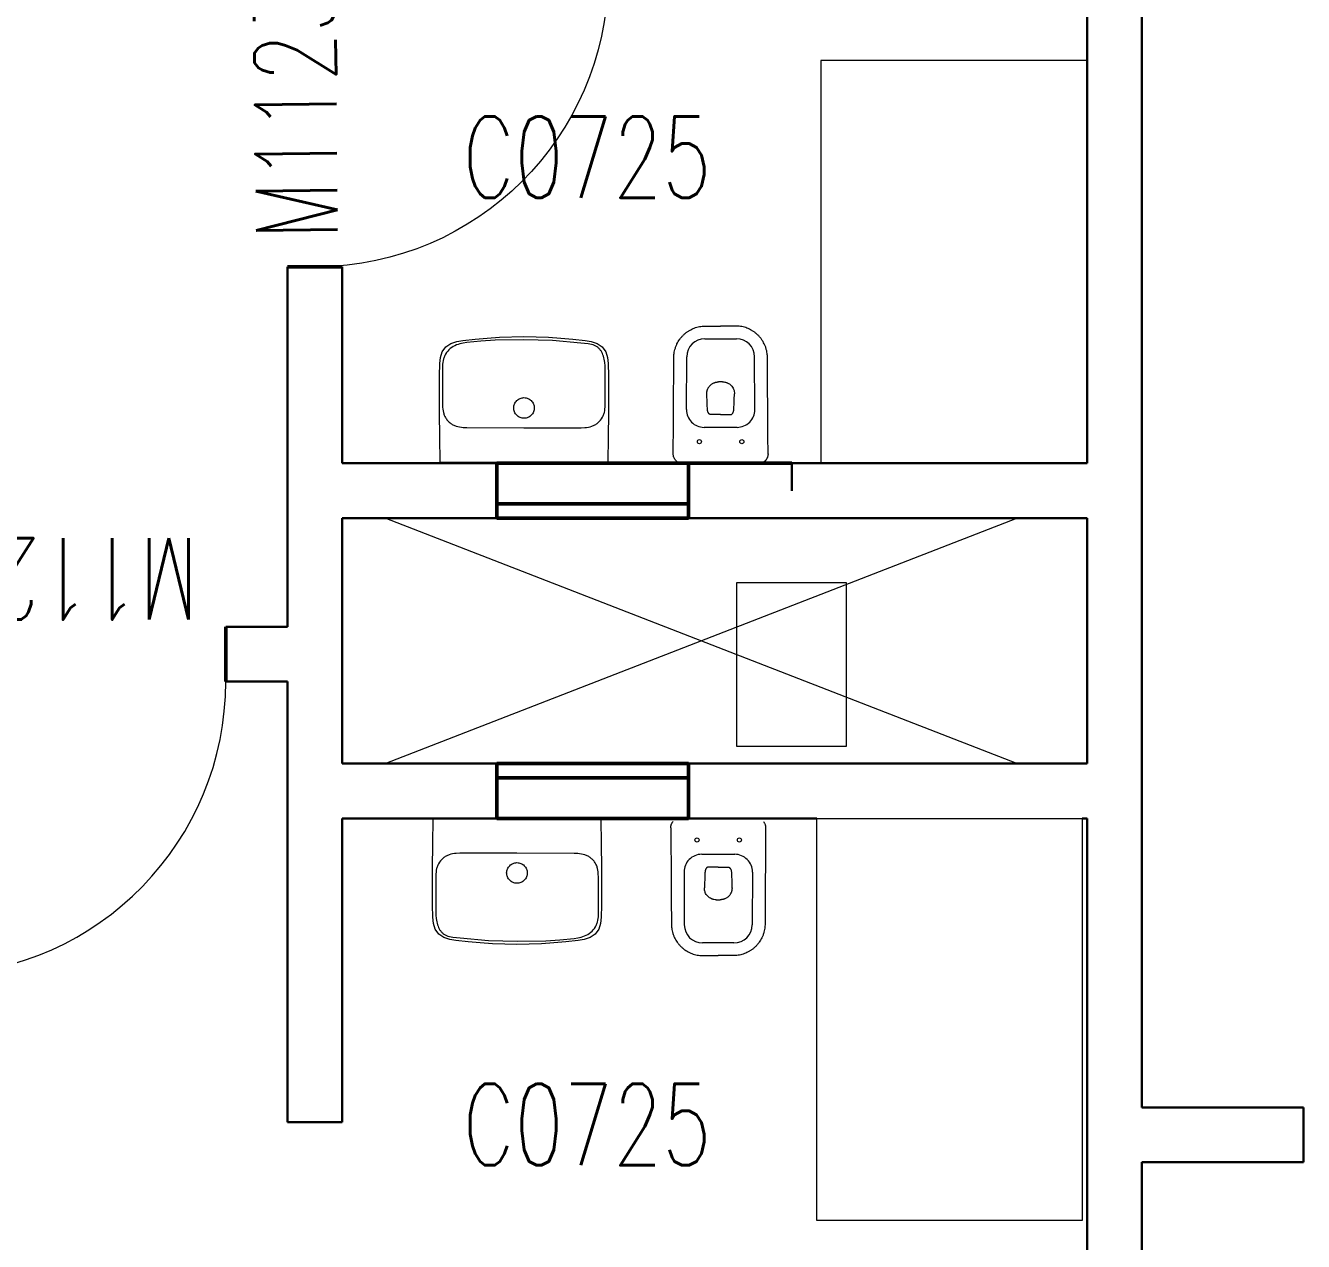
# Model space of a CAD drawing. Header units: inches. Extents: x 675 to 51927, y 19035 to 68555.
# Drawn here: x 13901 to 18572, y 36202 to 40645 of the extents above; entities that cross this region are included whole.
import ezdxf

# ---------------------------------------------------------------- set-up
doc = ezdxf.new("R2010")
doc.units = ezdxf.units.IN
doc.header["$LTSCALE"] = 0.5
doc.header["$MEASUREMENT"] = 0
for name, color, linetype, lineweight in [('00I-FURN', 30, 'Continuous', 9), ('Column', 192, 'Continuous', 13), ('G-IMPT', 8, 'Continuous', 9), ('Wall', 113, 'Continuous', 50), ('Window Interior', 170, 'Continuous', 50)]:
    doc.layers.add(name, color=color, linetype=linetype, lineweight=lineweight)
doc.layers.add('DOOR Single', color=242, linetype='Continuous')
doc.layers.add('WINDOW_TEXT', color=7, linetype='Continuous')
doc.styles.add('_TCH_WINDOW', font='SIMPLEX', dxfattribs={"height": 3.5, "bigfont": 'GBCBIG'})

# ---------------------------------------------------------------- blocks, each defined once
blk = doc.blocks.new('$DorLib2D$00000001')
for p, q in [((0.45, 0.975), (0.5, 0.975)), ((0.45, 0), (0.45, 0.975)), ((0.5, 0), (0.5, 0.975)), ((0.5, 0), (0.45, 0))]:
    blk.add_line(p, q)
at = {"lineweight": 13}
blk.add_arc((0.475, 0), 0.975, 91.4693, 180, dxfattribs=at)
blk = doc.blocks.new('$WINLIB2D$00000004')
at = {"color": 0}
for points in [[(-0.5, 0.5), (-0.5, -0.5)], [(-0.5, 0.5), (0.5, 0.5)], [(0.5, -0.5), (0.5, 0.5)], [(-0.5, 0.2406), (0.5, 0.2406)], [(-0.5, -0.5), (0.5, -0.5)]]:
    blk.add_lwpolyline(points, dxfattribs=at)

msp = doc.modelspace()

# ---------------------------------------------------------------- linework, layer by layer
at = {"layer": '00I-FURN'}
for p, q in [((16808.1, 40518), (16808.1, 39048)), ((17778.1, 40518), (16808.1, 40518)), ((15437.5, 39470.9), (15456, 39483.6)), ((15456, 39483.6), (15477.2, 39490.5)), ((15469.9, 39475.2), (15464.2, 39472.2)), ((15475.8, 39477.9), (15469.9, 39475.2)), ((15481.9, 39480.1), (15475.8, 39477.9)), ((15477.2, 39490.5), (15499.4, 39494)), ((15488.1, 39482), (15481.9, 39480.1)), ((15500.9, 39484.9), (15488.1, 39482)), ((15499.4, 39494), (15544, 39499.1)), ((15513.9, 39487), (15500.9, 39484.9)), ((15565.9, 39492), (15513.9, 39487)), ((15544, 39499.1), (15588.7, 39503)), ((15618, 39495.4), (15565.9, 39492)), ((15588.7, 39503), (15633.4, 39506.1)), ((15722.4, 39496.8), (15618, 39495.4)), ((15633.4, 39506.1), (15723.1, 39508.6)), ((15826.8, 39494), (15722.4, 39496.8)), ((15723.1, 39508.6), (15767.9, 39507.6)), ((15767.9, 39507.6), (15812.7, 39506.1)), ((15812.7, 39506.1), (15857.5, 39503)), ((15930.8, 39485.1), (15826.8, 39494)), ((15857.5, 39503), (15902.1, 39499.2)), ((15902.1, 39499.2), (15946.7, 39494)), ((15957.3, 39482.3), (15930.8, 39485.1)), ((15946.7, 39494), (15968.9, 39490.5)), ((15963.7, 39481.3), (15957.3, 39482.3)), ((15969.7, 39480), (15963.7, 39481.3)), ((15968.9, 39490.5), (15990.1, 39483.6)), ((15975.5, 39478.4), (15969.7, 39480)), ((15978.3, 39477.5), (15975.5, 39478.4)), ((15980.9, 39476.4), (15978.3, 39477.5)), ((15983.5, 39475.2), (15980.9, 39476.4)), ((15985.9, 39474), (15983.5, 39475.2)), ((15988.2, 39472.6), (15985.9, 39474)), ((15990.1, 39483.6), (16008.7, 39470.9)), ((16384.4, 39500.8), (16499.4, 39500.8)), ((15415.2, 39409.7), (15417.4, 39432.2)), ((15417.4, 39432.2), (15424, 39453.2)), ((15424, 39453.2), (15437.5, 39470.9)), ((15428.9, 39427), (15427.4, 39420.7)), ((15429.9, 39430.1), (15428.9, 39427)), ((15431, 39433.1), (15429.9, 39430.1)), ((15432.2, 39436.1), (15431, 39433.1)), ((15433.5, 39439.1), (15432.2, 39436.1)), ((15435, 39442), (15433.5, 39439.1)), ((15436.7, 39444.8), (15435, 39442)), ((15440.3, 39450.2), (15436.7, 39444.8)), ((15444.3, 39455.4), (15440.3, 39450.2)), ((15448.8, 39460.2), (15444.3, 39455.4)), ((15453.6, 39464.6), (15448.8, 39460.2)), ((15458.8, 39468.6), (15453.6, 39464.6)), ((15464.2, 39472.2), (15458.8, 39468.6)), ((15990.4, 39471.1), (15988.2, 39472.6)), ((15992.5, 39469.6), (15990.4, 39471.1)), ((15994.6, 39467.9), (15992.5, 39469.6)), ((15996.5, 39466.2), (15994.6, 39467.9)), ((15998.3, 39464.3), (15996.5, 39466.2)), ((16000, 39462.4), (15998.3, 39464.3)), ((16001.7, 39460.4), (16000, 39462.4)), ((16003.2, 39458.3), (16001.7, 39460.4)), ((16004.7, 39456.2), (16003.2, 39458.3)), ((16007.4, 39451.7), (16004.7, 39456.2)), ((16009.7, 39447), (16007.4, 39451.7)), ((16008.7, 39470.9), (16022.1, 39453.2)), ((16011.8, 39442.1), (16009.7, 39447)), ((16013.6, 39436.9), (16011.8, 39442.1)), ((16015.1, 39431.5), (16013.6, 39436.9)), ((16016.4, 39426), (16015.1, 39431.5)), ((16022.1, 39453.2), (16028.8, 39432.2)), ((16028.8, 39432.2), (16031, 39409.7)), ((16316.9, 39241.7), (16317.9, 39434.7)), ((16566.9, 39241.7), (16565.9, 39434.7)), ((15414.6, 39364.8), (15415.2, 39409.7)), ((15424.9, 39394.5), (15424.8, 39381.2)), ((15424.8, 39381.2), (15424.8, 39329)), ((15425.6, 39407.8), (15424.9, 39394.5)), ((15426.3, 39414.3), (15425.6, 39407.8)), ((15427.4, 39420.7), (15426.3, 39414.3)), ((16018.3, 39414.2), (16016.4, 39426)), ((16019.5, 39401.7), (16018.3, 39414.2)), ((16020.3, 39374.4), (16019.5, 39401.7)), ((16031, 39409.7), (16031.5, 39364.8)), ((15414.4, 39320), (15414.6, 39364.8)), ((16020, 39279.7), (16020.1, 39344.1)), ((16020.1, 39344.1), (16020.3, 39374.4)), ((16031.5, 39364.8), (16031.8, 39320)), ((16449.1, 39342.8), (16434.7, 39342.8)), ((15414.2, 39275.2), (15414.4, 39320)), ((15424.8, 39329), (15425.4, 39276.8)), ((16031.8, 39320), (16032, 39275.2)), ((15414.3, 39230.3), (15414.2, 39275.2)), ((15425.4, 39276.8), (15425.3, 39263.5)), ((15425.3, 39263.5), (15425.7, 39250.3)), ((15425.7, 39250.3), (15426.3, 39243.7)), ((15426.3, 39243.7), (15427.2, 39237.3)), ((15685.4, 39247.7), (15685.6, 39251.4)), ((15685.6, 39244), (15685.4, 39247.7)), ((15685.6, 39251.4), (15686.1, 39255)), ((15686.1, 39240.3), (15685.6, 39244)), ((15686.1, 39255), (15687, 39258.6)), ((15687, 39236.7), (15686.1, 39240.3)), ((15687, 39258.6), (15688.3, 39262.1)), ((15688.3, 39262.1), (15689.8, 39265.5)), ((15689.8, 39265.5), (15691.7, 39268.6)), ((15691.7, 39268.6), (15693.9, 39271.6)), ((15693.9, 39271.6), (15696.4, 39274.4)), ((15696.4, 39274.4), (15699.2, 39276.8)), ((15699.2, 39276.8), (15702.2, 39279.1)), ((15702.2, 39279.1), (15705.3, 39281)), ((15705.3, 39281), (15708.7, 39282.5)), ((15708.7, 39282.5), (15712.2, 39283.8)), ((15712.2, 39283.8), (15715.8, 39284.7)), ((15715.8, 39284.7), (15719.4, 39285.2)), ((15719.4, 39285.2), (15723.1, 39285.4)), ((15723.1, 39285.4), (15726.8, 39285.2)), ((15726.8, 39285.2), (15730.5, 39284.7)), ((15730.5, 39284.7), (15734.1, 39283.8)), ((15734.1, 39283.8), (15737.6, 39282.5)), ((15737.6, 39282.5), (15740.9, 39281)), ((15740.9, 39281), (15744.1, 39279.1)), ((15744.1, 39279.1), (15747.1, 39276.8)), ((15747.1, 39276.8), (15749.8, 39274.4)), ((15749.8, 39274.4), (15752.3, 39271.6)), ((15752.3, 39271.6), (15754.5, 39268.6)), ((15754.5, 39268.6), (15756.4, 39265.5)), ((15756.4, 39265.5), (15758, 39262.1)), ((15758, 39262.1), (15759.2, 39258.6)), ((15759.2, 39258.6), (15760.1, 39255)), ((15760.1, 39240.3), (15759.2, 39236.7)), ((15760.1, 39255), (15760.7, 39251.4)), ((15760.7, 39244), (15760.1, 39240.3)), ((15760.7, 39251.4), (15760.8, 39247.7)), ((15760.8, 39247.7), (15760.7, 39244)), ((16018.2, 39237.9), (16019.1, 39244.4)), ((16019.1, 39244.4), (16019.7, 39251)), ((16019.7, 39251), (16020.1, 39264.9)), ((16020.1, 39264.9), (16020, 39279.7)), ((16032, 39275.2), (16031.9, 39230.3)), ((15414.9, 39140.6), (15414.3, 39230.3)), ((15427.2, 39237.3), (15428.6, 39231)), ((15428.6, 39231), (15429.5, 39227.9)), ((15429.5, 39227.9), (15430.5, 39224.8)), ((15430.5, 39224.8), (15431.6, 39221.8)), ((15431.6, 39221.8), (15432.9, 39218.8)), ((15432.9, 39218.8), (15434.3, 39215.9)), ((15434.3, 39215.9), (15435.9, 39213)), ((15435.9, 39213), (15437.6, 39210.2)), ((15437.6, 39210.2), (15439.4, 39207.5)), ((15439.4, 39207.5), (15441.3, 39204.9)), ((15441.3, 39204.9), (15443.4, 39202.4)), ((15443.4, 39202.4), (15445.5, 39199.9)), ((15445.5, 39199.9), (15447.8, 39197.6)), ((15447.8, 39197.6), (15450.1, 39195.4)), ((15450.1, 39195.4), (15452.6, 39193.3)), ((15452.6, 39193.3), (15455.1, 39191.3)), ((15688.3, 39233.2), (15687, 39236.7)), ((15689.8, 39229.9), (15688.3, 39233.2)), ((15691.7, 39226.7), (15689.8, 39229.9)), ((15693.9, 39223.7), (15691.7, 39226.7)), ((15696.4, 39221), (15693.9, 39223.7)), ((15699.2, 39218.5), (15696.4, 39221)), ((15702.2, 39216.3), (15699.2, 39218.5)), ((15705.3, 39214.4), (15702.2, 39216.3)), ((15708.7, 39212.8), (15705.3, 39214.4)), ((15712.2, 39211.6), (15708.7, 39212.8)), ((15715.8, 39210.7), (15712.2, 39211.6)), ((15719.4, 39210.1), (15715.8, 39210.7)), ((15723.1, 39209.9), (15719.4, 39210.1)), ((15726.8, 39210.1), (15723.1, 39209.9)), ((15730.5, 39210.7), (15726.8, 39210.1)), ((15734.1, 39211.6), (15730.5, 39210.7)), ((15737.6, 39212.8), (15734.1, 39211.6)), ((15740.9, 39214.4), (15737.6, 39212.8)), ((15744.1, 39216.3), (15740.9, 39214.4)), ((15747.1, 39218.5), (15744.1, 39216.3)), ((15749.8, 39221), (15747.1, 39218.5)), ((15752.3, 39223.7), (15749.8, 39221)), ((15754.5, 39226.7), (15752.3, 39223.7)), ((15756.4, 39229.9), (15754.5, 39226.7)), ((15758, 39233.2), (15756.4, 39229.9)), ((15759.2, 39236.7), (15758, 39233.2)), ((15990.6, 39191.5), (15993.1, 39193.6)), ((15993.1, 39193.6), (15995.5, 39195.7)), ((15995.5, 39195.7), (15997.9, 39198)), ((15997.9, 39198), (16000.1, 39200.4)), ((16000.1, 39200.4), (16002.2, 39202.9)), ((16002.2, 39202.9), (16006.1, 39208.1)), ((16006.1, 39208.1), (16009.6, 39213.7)), ((16009.6, 39213.7), (16012.5, 39219.5)), ((16012.5, 39219.5), (16013.8, 39222.4)), ((16013.8, 39222.4), (16014.9, 39225.5)), ((16014.9, 39225.5), (16015.9, 39228.5)), ((16015.9, 39228.5), (16016.8, 39231.6)), ((16016.8, 39231.6), (16018.2, 39237.9)), ((16031.9, 39230.3), (16031.3, 39140.6)), ((15455.1, 39191.3), (15457.8, 39189.5)), ((15457.8, 39189.5), (15460.5, 39187.8)), ((15460.5, 39187.8), (15463.3, 39186.2)), ((15463.3, 39186.2), (15466.1, 39184.8)), ((15466.1, 39184.8), (15469.1, 39183.5)), ((15469.1, 39183.5), (15472.1, 39182.4)), ((15472.1, 39182.4), (15475.1, 39181.4)), ((15475.1, 39181.4), (15481.4, 39179.7)), ((15481.4, 39179.7), (15487.8, 39178.5)), ((15487.8, 39178.5), (15494.3, 39177.6)), ((15494.3, 39177.6), (15500.9, 39176.9)), ((15500.9, 39176.9), (15514.2, 39176.2)), ((15514.2, 39176.2), (15723.1, 39175.3)), ((15723.1, 39175.3), (15932, 39175.2)), ((15932, 39175.2), (15945.2, 39176)), ((15945.2, 39176), (15951.8, 39176.8)), ((15951.8, 39176.8), (15958.3, 39177.8)), ((15958.3, 39177.8), (15964.6, 39179.2)), ((15964.6, 39179.2), (15970.8, 39181)), ((15970.8, 39181), (15973.9, 39182.1)), ((15973.9, 39182.1), (15976.8, 39183.3)), ((15976.8, 39183.3), (15979.7, 39184.7)), ((15979.7, 39184.7), (15982.6, 39186.2)), ((15982.6, 39186.2), (15985.3, 39187.8)), ((15985.3, 39187.8), (15988, 39189.6)), ((15988, 39189.6), (15990.6, 39191.5)), ((16502.4, 39176.9), (16381.4, 39176.9)), ((15416.2, 39050.9), (15414.9, 39140.6)), ((16031.3, 39140.6), (16030, 39050.9)), ((15416.4, 39049.8), (15416.2, 39050.9)), ((15417, 39048.8), (15416.4, 39049.8)), ((15418, 39048.2), (15417, 39048.8)), ((15419.1, 39047.9), (15418, 39048.2)), ((16027, 39047.9), (15419.1, 39047.9)), ((16028.1, 39048.2), (16027, 39047.9)), ((16029.1, 39048.8), (16028.1, 39048.2)), ((16029.8, 39049.8), (16029.1, 39048.8)), ((16030, 39050.9), (16029.8, 39049.8)), ((15215.3, 37947.9), (17524.1, 38845.4)), ((17524.1, 37947.9), (15215.3, 38845.4)), ((15389.3, 37655.3), (15390.6, 37745)), ((15390.6, 37745), (15390.8, 37746.1)), ((15390.8, 37746.1), (15391.5, 37747.1)), ((15391.5, 37747.1), (15392.5, 37747.7)), ((15392.5, 37747.7), (15393.5, 37747.9)), ((16004.4, 37745), (16005.7, 37655.3)), ((16793.1, 37747.9), (17763.1, 37747.9)), ((16793.1, 36277.9), (16793.1, 37747.9)), ((17763.1, 37747.9), (17763.1, 36277.9)), ((15388.7, 37565.6), (15389.3, 37655.3)), ((16005.7, 37655.3), (16006.3, 37565.6)), ((15432.6, 37606.3), (15430, 37604.4)), ((15435.3, 37608.1), (15432.6, 37606.3)), ((15438, 37609.7), (15435.3, 37608.1)), ((15440.9, 37611.2), (15438, 37609.7)), ((15443.8, 37612.5), (15440.9, 37611.2)), ((15446.7, 37613.8), (15443.8, 37612.5)), ((15449.7, 37614.8), (15446.7, 37613.8)), ((15455.9, 37616.7), (15449.7, 37614.8)), ((15462.3, 37618.1), (15455.9, 37616.7)), ((15468.8, 37619.1), (15462.3, 37618.1)), ((15475.4, 37619.8), (15468.8, 37619.1)), ((15488.6, 37620.7), (15475.4, 37619.8)), ((15697.5, 37620.6), (15488.6, 37620.7)), ((15906.3, 37619.7), (15697.5, 37620.6)), ((15919.6, 37619), (15906.3, 37619.7)), ((15926.3, 37618.3), (15919.6, 37619)), ((15932.8, 37617.4), (15926.3, 37618.3)), ((15939.2, 37616.1), (15932.8, 37617.4)), ((15945.5, 37614.5), (15939.2, 37616.1)), ((15948.5, 37613.5), (15945.5, 37614.5)), ((15951.5, 37612.3), (15948.5, 37613.5)), ((15954.4, 37611.1), (15951.5, 37612.3)), ((15957.3, 37609.7), (15954.4, 37611.1)), ((15960.1, 37608.1), (15957.3, 37609.7)), ((15962.8, 37606.4), (15960.1, 37608.1)), ((15965.4, 37604.6), (15962.8, 37606.4)), ((15388.6, 37520.7), (15388.7, 37565.6)), ((15402.4, 37558), (15401.5, 37551.5)), ((15403.8, 37564.3), (15402.4, 37558)), ((15404.6, 37567.4), (15403.8, 37564.3)), ((15405.6, 37570.4), (15404.6, 37567.4)), ((15406.8, 37573.4), (15405.6, 37570.4)), ((15408, 37576.4), (15406.8, 37573.4)), ((15411, 37582.2), (15408, 37576.4)), ((15414.5, 37587.8), (15411, 37582.2)), ((15418.4, 37593), (15414.5, 37587.8)), ((15420.5, 37595.5), (15418.4, 37593)), ((15422.7, 37597.9), (15420.5, 37595.5)), ((15425, 37600.2), (15422.7, 37597.9)), ((15427.5, 37602.3), (15425, 37600.2)), ((15430, 37604.4), (15427.5, 37602.3)), ((15660.5, 37555.6), (15661.4, 37559.2)), ((15661.4, 37559.2), (15662.6, 37562.6)), ((15662.6, 37562.6), (15664.2, 37566)), ((15664.2, 37566), (15666.1, 37569.2)), ((15666.1, 37569.2), (15668.3, 37572.1)), ((15668.3, 37572.1), (15670.8, 37574.9)), ((15670.8, 37574.9), (15673.5, 37577.4)), ((15673.5, 37577.4), (15676.5, 37579.6)), ((15676.5, 37579.6), (15679.7, 37581.5)), ((15679.7, 37581.5), (15683, 37583.1)), ((15683, 37583.1), (15686.5, 37584.3)), ((15686.5, 37584.3), (15690.1, 37585.2)), ((15690.1, 37585.2), (15693.8, 37585.8)), ((15693.8, 37585.8), (15697.5, 37585.9)), ((15697.5, 37585.9), (15701.2, 37585.8)), ((15701.2, 37585.8), (15704.8, 37585.2)), ((15704.8, 37585.2), (15708.4, 37584.3)), ((15708.4, 37584.3), (15711.9, 37583.1)), ((15711.9, 37583.1), (15715.2, 37581.5)), ((15715.2, 37581.5), (15718.4, 37579.6)), ((15718.4, 37579.6), (15721.4, 37577.4)), ((15721.4, 37577.4), (15724.1, 37574.9)), ((15724.1, 37574.9), (15726.6, 37572.1)), ((15726.6, 37572.1), (15728.8, 37569.2)), ((15728.8, 37569.2), (15730.7, 37566)), ((15730.7, 37566), (15732.3, 37562.6)), ((15732.3, 37562.6), (15733.6, 37559.2)), ((15733.6, 37559.2), (15734.5, 37555.6)), ((15968, 37602.6), (15965.4, 37604.6)), ((15970.4, 37600.5), (15968, 37602.6)), ((15972.8, 37598.3), (15970.4, 37600.5)), ((15975.1, 37595.9), (15972.8, 37598.3)), ((15977.2, 37593.5), (15975.1, 37595.9)), ((15979.3, 37591), (15977.2, 37593.5)), ((15981.2, 37588.4), (15979.3, 37591)), ((15983, 37585.6), (15981.2, 37588.4)), ((15984.7, 37582.9), (15983, 37585.6)), ((15986.3, 37580), (15984.7, 37582.9)), ((15987.7, 37577.1), (15986.3, 37580)), ((15989, 37574.1), (15987.7, 37577.1)), ((15990.1, 37571.1), (15989, 37574.1)), ((15991.1, 37568), (15990.1, 37571.1)), ((15992, 37564.9), (15991.1, 37568)), ((15993.3, 37558.6), (15992, 37564.9)), ((15994.3, 37552.2), (15993.3, 37558.6)), ((16006.3, 37565.6), (16006.4, 37520.7)), ((15388.8, 37475.9), (15388.6, 37520.7)), ((15400.9, 37544.9), (15400.5, 37531)), ((15400.5, 37531), (15400.5, 37516.2)), ((15400.5, 37516.2), (15400.5, 37451.8)), ((15401.5, 37551.5), (15400.9, 37544.9)), ((15659.7, 37548.2), (15659.9, 37551.9)), ((15659.9, 37544.5), (15659.7, 37548.2)), ((15659.9, 37551.9), (15660.5, 37555.6)), ((15660.5, 37540.8), (15659.9, 37544.5)), ((15661.4, 37537.3), (15660.5, 37540.8)), ((15662.6, 37533.8), (15661.4, 37537.3)), ((15664.2, 37530.4), (15662.6, 37533.8)), ((15666.1, 37527.2), (15664.2, 37530.4)), ((15668.3, 37524.3), (15666.1, 37527.2)), ((15670.8, 37521.5), (15668.3, 37524.3)), ((15673.5, 37519), (15670.8, 37521.5)), ((15676.5, 37516.8), (15673.5, 37519)), ((15679.7, 37514.9), (15676.5, 37516.8)), ((15683, 37513.3), (15679.7, 37514.9)), ((15686.5, 37512.1), (15683, 37513.3)), ((15690.1, 37511.2), (15686.5, 37512.1)), ((15693.8, 37510.7), (15690.1, 37511.2)), ((15704.8, 37511.2), (15701.2, 37510.7)), ((15708.4, 37512.1), (15704.8, 37511.2)), ((15711.9, 37513.3), (15708.4, 37512.1)), ((15715.2, 37514.9), (15711.9, 37513.3)), ((15718.4, 37516.8), (15715.2, 37514.9)), ((15721.4, 37519), (15718.4, 37516.8)), ((15724.1, 37521.5), (15721.4, 37519)), ((15726.6, 37524.3), (15724.1, 37521.5)), ((15728.8, 37527.2), (15726.6, 37524.3)), ((15730.7, 37530.4), (15728.8, 37527.2)), ((15732.3, 37533.8), (15730.7, 37530.4)), ((15733.6, 37537.3), (15732.3, 37533.8)), ((15734.5, 37540.8), (15733.6, 37537.3)), ((15734.5, 37555.6), (15735, 37551.9)), ((15735, 37544.5), (15734.5, 37540.8)), ((15735, 37551.9), (15735.2, 37548.2)), ((15735.2, 37548.2), (15735, 37544.5)), ((15994.8, 37545.6), (15994.3, 37552.2)), ((15995.2, 37532.4), (15994.8, 37545.6)), ((15995.2, 37519.1), (15995.2, 37532.4)), ((15995.7, 37466.9), (15995.2, 37519.1)), ((16006.4, 37520.7), (16006.2, 37475.9)), ((16308.1, 37551.6), (16309.1, 37358.6)), ((16558, 37551.6), (16557, 37358.6)), ((15389, 37431), (15388.8, 37475.9)), ((15697.5, 37510.5), (15693.8, 37510.7)), ((15701.2, 37510.7), (15697.5, 37510.5)), ((15995.8, 37414.7), (15995.7, 37466.9)), ((16006.2, 37475.9), (16005.9, 37431)), ((15389.6, 37386.2), (15389, 37431)), ((15400.5, 37451.8), (15400.3, 37421.5)), ((15400.3, 37421.5), (15401.1, 37394.2)), ((16005.9, 37431), (16005.4, 37386.2)), ((16425.9, 37450.5), (16440.3, 37450.5)), ((15391.7, 37363.7), (15389.6, 37386.2)), ((15401.1, 37394.2), (15402.3, 37381.6)), ((15402.3, 37381.6), (15404.2, 37369.9)), ((15991.6, 37368.9), (15993.2, 37375.2)), ((15993.2, 37375.2), (15994.3, 37381.6)), ((15994.3, 37381.6), (15995, 37388.1)), ((15995, 37388.1), (15995.7, 37401.4)), ((15995.7, 37401.4), (15995.8, 37414.7)), ((16005.4, 37386.2), (16003.2, 37363.7)), ((15398.4, 37342.6), (15391.7, 37363.7)), ((15411.9, 37324.9), (15398.4, 37342.6)), ((15404.2, 37369.9), (15405.5, 37364.3)), ((15405.5, 37364.3), (15407, 37359)), ((15407, 37359), (15408.8, 37353.8)), ((15408.8, 37353.8), (15410.8, 37348.9)), ((15410.8, 37348.9), (15413.2, 37344.2)), ((15430.5, 37312.2), (15411.9, 37324.9)), ((15413.2, 37344.2), (15415.9, 37339.7)), ((15415.9, 37339.7), (15417.3, 37337.5)), ((15417.3, 37337.5), (15418.9, 37335.5)), ((15418.9, 37335.5), (15420.5, 37333.5)), ((15420.5, 37333.5), (15422.3, 37331.6)), ((15422.3, 37331.6), (15424.1, 37329.7)), ((15424.1, 37329.7), (15426, 37328)), ((15426, 37328), (15428, 37326.3)), ((15428, 37326.3), (15430.2, 37324.7)), ((15430.2, 37324.7), (15432.4, 37323.3)), ((15956.4, 37323.7), (15961.8, 37327.3)), ((15961.8, 37327.3), (15967, 37331.3)), ((15983.1, 37325), (15964.6, 37312.3)), ((15967, 37331.3), (15971.8, 37335.7)), ((15971.8, 37335.7), (15976.3, 37340.5)), ((15976.3, 37340.5), (15980.3, 37345.7)), ((15980.3, 37345.7), (15983.9, 37351.1)), ((15996.6, 37342.6), (15983.1, 37325)), ((15983.9, 37351.1), (15985.5, 37353.9)), ((15985.5, 37353.9), (15987, 37356.8)), ((15987, 37356.8), (15988.4, 37359.8)), ((15988.4, 37359.8), (15989.6, 37362.7)), ((15989.6, 37362.7), (15990.7, 37365.8)), ((15990.7, 37365.8), (15991.6, 37368.9)), ((16003.2, 37363.7), (15996.6, 37342.6)), ((15451.6, 37305.3), (15430.5, 37312.2)), ((15432.4, 37323.3), (15434.7, 37321.9)), ((15434.7, 37321.9), (15437.1, 37320.6)), ((15437.1, 37320.6), (15439.7, 37319.5)), ((15439.7, 37319.5), (15442.3, 37318.4)), ((15442.3, 37318.4), (15445.1, 37317.5)), ((15445.1, 37317.5), (15450.8, 37315.9)), ((15450.8, 37315.9), (15456.9, 37314.6)), ((15473.9, 37301.9), (15451.6, 37305.3)), ((15456.9, 37314.6), (15463.3, 37313.6)), ((15463.3, 37313.6), (15489.8, 37310.8)), ((15518.4, 37296.7), (15473.9, 37301.9)), ((15489.8, 37310.8), (15593.8, 37301.8)), ((15563.1, 37292.9), (15518.4, 37296.7)), ((15607.9, 37289.8), (15563.1, 37292.9)), ((15593.8, 37301.8), (15698.2, 37299.1)), ((15652.7, 37288.3), (15607.9, 37289.8)), ((15697.5, 37287.3), (15652.7, 37288.3)), ((15787.2, 37289.8), (15697.5, 37287.3)), ((15698.2, 37299.1), (15802.6, 37300.5)), ((15831.9, 37292.9), (15787.2, 37289.8)), ((15802.6, 37300.5), (15854.7, 37303.9)), ((15876.6, 37296.7), (15831.9, 37292.9)), ((15854.7, 37303.9), (15906.7, 37308.9)), ((15921.2, 37301.9), (15876.6, 37296.7)), ((15906.7, 37308.9), (15919.7, 37311)), ((15919.7, 37311), (15932.5, 37313.9)), ((15943.4, 37305.4), (15921.2, 37301.9)), ((15932.5, 37313.9), (15938.7, 37315.8)), ((15938.7, 37315.8), (15944.8, 37318)), ((15964.6, 37312.3), (15943.4, 37305.4)), ((15944.8, 37318), (15950.7, 37320.7)), ((15950.7, 37320.7), (15956.4, 37323.7)), ((16490.6, 37292.5), (16375.6, 37292.5)), ((17763.1, 36277.9), (16793.1, 36277.9))]:
    msp.add_line(p, q, dxfattribs=at)
for centre in [(16364.4, 39124.4), (16519.4, 39124.4), (16355.6, 37668.9), (16510.6, 37668.9)]:
    msp.add_circle(centre, 7.5, dxfattribs=at)
for centre, radius, start, end in [((16384.4, 39434.4), 66.5, 90, 179.705), ((16499.4, 39434.4), 66.5, 0.295, 90), ((16381.4, 39241.4), 64.5, 179.705, 270), ((16502.4, 39241.4), 64.5, 270, 0.295), ((16302.4, 39079), 33.6, 220.7915, 269.9959), ((16581.4, 39079), 33.6, 270.0026, 319.1857), ((16372.6, 37551.9), 64.5, 90, 180.295), ((16493.6, 37551.9), 64.5, 359.705, 90), ((16375.6, 37358.9), 66.5, 180.295, 270), ((16490.6, 37358.9), 66.5, 270, 359.705)]:
    msp.add_arc(centre, radius, start, end, dxfattribs=at)
for points, knots in [([(16270.9, 39435.2), (16271, 39437.8), (16271.3, 39443.2), (16272.5, 39452.1), (16274.7, 39461.7), (16278, 39472), (16282.1, 39481.6), (16286.9, 39490.5), (16292.2, 39498.6), (16298.2, 39506.3), (16304.8, 39513.5), (16312.1, 39520.1), (16319.8, 39526.1), (16328.1, 39531.4), (16336.7, 39536), (16345.7, 39539.8), (16355, 39542.8), (16364.5, 39545), (16374.3, 39546.5), (16380.9, 39546.8), (16384.3, 39546.9)], [0, 0, 0, 0, 0.045687, 0.091373, 0.15284, 0.214444, 0.275914, 0.33116, 0.3866, 0.442041, 0.497288, 0.5529, 0.608712, 0.664523, 0.720132, 0.77556, 0.831189, 0.886816, 0.94224, 1, 1, 1, 1]), ([(16384.3, 39546.9), (16389.6, 39547), (16408.8, 39547), (16428, 39547), (16441.9, 39547)], [0, 0, 0, 0, 0.277738, 1, 1, 1, 1]), ([(16499.5, 39546.9), (16494.2, 39547), (16475, 39547), (16455.8, 39547), (16441.9, 39547)], [0, 0, 0, 0, 0.277738, 1, 1, 1, 1]), ([(16613, 39435.2), (16612.8, 39437.8), (16612.5, 39443.2), (16611.3, 39452.1), (16609.1, 39461.7), (16605.8, 39472), (16601.7, 39481.6), (16596.9, 39490.5), (16591.6, 39498.6), (16585.6, 39506.3), (16579, 39513.5), (16571.8, 39520.1), (16564, 39526.1), (16555.7, 39531.4), (16547.1, 39536), (16538.1, 39539.8), (16528.8, 39542.8), (16519.3, 39545), (16509.5, 39546.5), (16502.9, 39546.8), (16499.5, 39546.9)], [0, 0, 0, 0, 0.045687, 0.091373, 0.15284, 0.214444, 0.275914, 0.33116, 0.3866, 0.442041, 0.497288, 0.5529, 0.608712, 0.664523, 0.720132, 0.77556, 0.831189, 0.886816, 0.94224, 1, 1, 1, 1]), ([(16268.6, 39079.6), (16268.9, 39138.9), (16269.4, 39198.1), (16269.9, 39272.2), (16270, 39287), (16270.1, 39309.2), (16270.1, 39316.7), (16270.2, 39331.5), (16270.3, 39338.9), (16270.4, 39361.1), (16270.5, 39375.9), (16270.6, 39398.1), (16270.6, 39405.5), (16270.7, 39416.7), (16270.7, 39420.4), (16270.8, 39425.9), (16270.8, 39427.8), (16270.8, 39430.5), (16270.8, 39431.5), (16270.8, 39433.3), (16270.8, 39434.2), (16270.9, 39435.2)], [0, 0, 0, 0, 0.5, 0.5, 0.625, 0.625, 0.6875, 0.6875, 0.75, 0.75, 0.875, 0.875, 0.9375, 0.9375, 0.96875, 0.96875, 0.984375, 0.984375, 0.992187, 0.992187, 1, 1, 1, 1]), ([(16615.2, 39079.6), (16614.9, 39138.9), (16614.4, 39198.1), (16613.9, 39272.2), (16613.8, 39287), (16613.7, 39309.2), (16613.7, 39316.7), (16613.6, 39331.5), (16613.5, 39338.9), (16613.4, 39361.1), (16613.3, 39375.9), (16613.2, 39398.1), (16613.2, 39405.5), (16613.1, 39416.7), (16613.1, 39420.4), (16613, 39425.9), (16613, 39427.8), (16613, 39430.5), (16613, 39431.5), (16613, 39433.3), (16613, 39434.2), (16613, 39435.2)], [0, 0, 0, 0, 0.5, 0.5, 0.625, 0.625, 0.6875, 0.6875, 0.75, 0.75, 0.875, 0.875, 0.9375, 0.9375, 0.96875, 0.96875, 0.984375, 0.984375, 0.992187, 0.992187, 1, 1, 1, 1]), ([(16391.5, 39299.4), (16391.5, 39299.6), (16391.5, 39299.9), (16391.5, 39300.5), (16391.5, 39301.1), (16391.5, 39301.6), (16391.5, 39302.2), (16391.6, 39302.8), (16391.6, 39303.3), (16391.6, 39303.9), (16391.7, 39304.5), (16391.7, 39305), (16391.8, 39305.6), (16391.8, 39306.2), (16391.9, 39306.7), (16392, 39307.3), (16392.1, 39307.9), (16392.2, 39308.4), (16392.3, 39309.3), (16392.6, 39310.5), (16393, 39312.1), (16393.6, 39313.9), (16394.3, 39316), (16395.3, 39318.4), (16396.8, 39321.2), (16398.6, 39324.3), (16400.8, 39327.2), (16403.2, 39329.9), (16405.9, 39332.4), (16409, 39334.9), (16412.9, 39337.4), (16416.2, 39339), (16418.4, 39339.9), (16419.4, 39340.3), (16420.4, 39340.6), (16421.4, 39340.9), (16422.5, 39341.3), (16423.6, 39341.5), (16424.7, 39341.8), (16425.8, 39342), (16427, 39342.3), (16428.2, 39342.4), (16429.5, 39342.6), (16430.7, 39342.7), (16432, 39342.8), (16433.3, 39342.8), (16434.2, 39342.8), (16434.7, 39342.8)], [0, 0, 0, 0, 0.008226, 0.016444, 0.024655, 0.032862, 0.041066, 0.049267, 0.057466, 0.065666, 0.073868, 0.082072, 0.09028, 0.098494, 0.106714, 0.114942, 0.123179, 0.131426, 0.139686, 0.160741, 0.185305, 0.213382, 0.244976, 0.280089, 0.330912, 0.383221, 0.437023, 0.492326, 0.541013, 0.599203, 0.666895, 0.744087, 0.758741, 0.773738, 0.789079, 0.804764, 0.820793, 0.837166, 0.853883, 0.870944, 0.888349, 0.906097, 0.92419, 0.942627, 0.961407, 0.980532, 1, 1, 1, 1]), ([(16449.1, 39342.8), (16452.1, 39342.9), (16455, 39342.6), (16459.3, 39341.8), (16460.7, 39341.4), (16463.6, 39340.6), (16465, 39340.1), (16469, 39338.4), (16471.5, 39337.1), (16476.3, 39333.9), (16478.5, 39332), (16482.4, 39328), (16484.2, 39325.7), (16487.3, 39321), (16488.5, 39318.5), (16490, 39314.6), (16490.5, 39313.3), (16491, 39311.2), (16491.2, 39310.5), (16491.5, 39309.2), (16491.6, 39308.5), (16492.2, 39305), (16492.4, 39302.2), (16492.3, 39299.4)], [0, 0, 0, 0, 0.125, 0.125, 0.1875, 0.1875, 0.25, 0.25, 0.375, 0.375, 0.5, 0.5, 0.625, 0.625, 0.75, 0.75, 0.8125, 0.8125, 0.84375, 0.84375, 0.875, 0.875, 1, 1, 1, 1]), ([(16393.5, 39243.7), (16393.4, 39246.8), (16393.2, 39253), (16392.9, 39262.3), (16392.3, 39277.7), (16391.9, 39290.1), (16391.5, 39299.4)], [0, 0, 0, 0, 0.166649, 0.333411, 0.500175, 1, 1, 1, 1]), ([(16490.3, 39243.7), (16490.4, 39246.8), (16490.6, 39253), (16491, 39262.3), (16491.5, 39277.7), (16491.9, 39290.1), (16492.3, 39299.4)], [0, 0, 0, 0, 0.166649, 0.333411, 0.500175, 1, 1, 1, 1]), ([(16406.6, 39223.8), (16406.3, 39223.8), (16406.1, 39223.7), (16405.5, 39223.7), (16405.2, 39223.7), (16404.6, 39223.7), (16404.3, 39223.7), (16403.9, 39223.8), (16403.7, 39223.9), (16403.4, 39223.9), (16403.3, 39224), (16402.8, 39224.1), (16402.5, 39224.3), (16402.1, 39224.5), (16401.9, 39224.6), (16401.6, 39224.7), (16401.5, 39224.8), (16401.1, 39225.1), (16400.8, 39225.3), (16400.4, 39225.7), (16400.1, 39225.9), (16399.5, 39226.5), (16399.1, 39226.9), (16398.4, 39227.8), (16398.1, 39228.2), (16397.2, 39229.6), (16396.7, 39230.5), (16395.8, 39232.4), (16395.5, 39233.3), (16394.8, 39235.3), (16394.5, 39236.3), (16394.1, 39238.3), (16393.9, 39239.4), (16393.6, 39241.5), (16393.5, 39242.6), (16393.5, 39243.7)], [0, 0, 0, 0, 0.03125, 0.03125, 0.0625, 0.0625, 0.09375, 0.09375, 0.109375, 0.109375, 0.125, 0.125, 0.15625, 0.15625, 0.171875, 0.171875, 0.1875, 0.1875, 0.21875, 0.21875, 0.25, 0.25, 0.3125, 0.3125, 0.375, 0.375, 0.5, 0.5, 0.625, 0.625, 0.75, 0.75, 0.875, 0.875, 1, 1, 1, 1]), ([(16477.2, 39223.8), (16477.5, 39223.8), (16477.7, 39223.7), (16478.3, 39223.7), (16478.6, 39223.7), (16479.2, 39223.7), (16479.5, 39223.7), (16479.9, 39223.8), (16480.1, 39223.9), (16480.4, 39223.9), (16480.6, 39224), (16481, 39224.1), (16481.3, 39224.3), (16481.8, 39224.5), (16481.9, 39224.6), (16482.2, 39224.7), (16482.3, 39224.8), (16482.7, 39225.1), (16483, 39225.3), (16483.4, 39225.7), (16483.7, 39225.9), (16484.3, 39226.5), (16484.7, 39226.9), (16485.4, 39227.8), (16485.7, 39228.2), (16486.6, 39229.6), (16487.1, 39230.5), (16488, 39232.4), (16488.3, 39233.3), (16489, 39235.3), (16489.3, 39236.3), (16489.7, 39238.3), (16489.9, 39239.4), (16490.2, 39241.5), (16490.3, 39242.6), (16490.3, 39243.7)], [0, 0, 0, 0, 0.03125, 0.03125, 0.0625, 0.0625, 0.09375, 0.09375, 0.109375, 0.109375, 0.125, 0.125, 0.15625, 0.15625, 0.171875, 0.171875, 0.1875, 0.1875, 0.21875, 0.21875, 0.25, 0.25, 0.3125, 0.3125, 0.375, 0.375, 0.5, 0.5, 0.625, 0.625, 0.75, 0.75, 0.875, 0.875, 1, 1, 1, 1]), ([(16441.9, 39223.3), (16440.4, 39223.3), (16438.9, 39223.3), (16436.7, 39223.3), (16435.9, 39223.3), (16434.5, 39223.4), (16433.7, 39223.4), (16430, 39223.5), (16427, 39223.6), (16422.6, 39223.6), (16421.1, 39223.7), (16418.2, 39223.7), (16416.7, 39223.7), (16412.4, 39223.8), (16409.5, 39223.8), (16406.6, 39223.8)], [0, 0, 0, 0, 0.125, 0.125, 0.1875, 0.1875, 0.25, 0.25, 0.5, 0.5, 0.625, 0.625, 0.75, 0.75, 1, 1, 1, 1]), ([(16441.9, 39223.3), (16443.4, 39223.3), (16444.9, 39223.3), (16447.1, 39223.3), (16447.9, 39223.3), (16449.4, 39223.4), (16450.1, 39223.4), (16453.8, 39223.5), (16456.8, 39223.6), (16461.2, 39223.6), (16462.7, 39223.7), (16465.6, 39223.7), (16467.1, 39223.7), (16471.4, 39223.8), (16474.3, 39223.8), (16477.2, 39223.8)], [0, 0, 0, 0, 0.125, 0.125, 0.1875, 0.1875, 0.25, 0.25, 0.5, 0.5, 0.625, 0.625, 0.75, 0.75, 1, 1, 1, 1]), ([(16276.7, 39057.4), (16275.7, 39058.6), (16275.1, 39059.4), (16274.3, 39060.6), (16274, 39061), (16273.5, 39061.9), (16273.2, 39062.3), (16272, 39064.4), (16271.2, 39066.2), (16270.2, 39069), (16269.9, 39069.9), (16269.6, 39071.3), (16269.5, 39071.8), (16269.2, 39072.8), (16269.2, 39073.3), (16268.7, 39075.7), (16268.6, 39077.6), (16268.6, 39079.6)], [0, 0, 0, 0, 0.125, 0.125, 0.1875, 0.1875, 0.25, 0.25, 0.5, 0.5, 0.625, 0.625, 0.6875, 0.6875, 0.75, 0.75, 1, 1, 1, 1]), ([(16615.2, 39079.6), (16615.2, 39078.9), (16615.2, 39077.2), (16614.9, 39074.4), (16614.3, 39071.3), (16613.4, 39068.1), (16612.2, 39065.1), (16610.6, 39062.2), (16608.9, 39059.6), (16607.7, 39058), (16607.1, 39057.4)], [0, 0, 0, 0, 0.0851159, 0.2134022, 0.3486192, 0.4827037, 0.6175376, 0.7538046, 0.8895639, 1, 1, 1, 1]), ([(16259.7, 37713.7), (16259.7, 37714.4), (16259.7, 37716.1), (16260, 37718.9), (16260.7, 37722.1), (16261.6, 37725.2), (16262.8, 37728.2), (16264.4, 37731.1), (16266, 37733.7), (16267.3, 37735.3), (16267.9, 37736)], [0, 0, 0, 0, 0.0851159, 0.2134022, 0.3486192, 0.4827037, 0.6175376, 0.7538046, 0.8895639, 1, 1, 1, 1]), ([(16259.7, 37713.7), (16260.1, 37654.4), (16260.6, 37595.2), (16261.1, 37521.1), (16261.2, 37506.3), (16261.3, 37484.1), (16261.3, 37476.7), (16261.4, 37461.9), (16261.4, 37454.4), (16261.6, 37432.2), (16261.6, 37417.4), (16261.8, 37395.2), (16261.8, 37387.8), (16261.9, 37376.7), (16261.9, 37373), (16261.9, 37367.4), (16261.9, 37365.6), (16262, 37362.8), (16262, 37361.9), (16262, 37360), (16262, 37359.1), (16262, 37358.2)], [0, 0, 0, 0, 0.5, 0.5, 0.625, 0.625, 0.6875, 0.6875, 0.75, 0.75, 0.875, 0.875, 0.9375, 0.9375, 0.96875, 0.96875, 0.984375, 0.984375, 0.992187, 0.992187, 1, 1, 1, 1]), ([(16598.3, 37736), (16599.3, 37734.7), (16599.9, 37733.9), (16600.7, 37732.7), (16601, 37732.3), (16601.5, 37731.5), (16601.8, 37731), (16603, 37728.9), (16603.8, 37727.1), (16604.8, 37724.4), (16605, 37723.4), (16605.4, 37722), (16605.5, 37721.5), (16605.7, 37720.5), (16605.8, 37720.1), (16606.2, 37717.6), (16606.4, 37715.7), (16606.4, 37713.7)], [0, 0, 0, 0, 0.125, 0.125, 0.1875, 0.1875, 0.25, 0.25, 0.5, 0.5, 0.625, 0.625, 0.6875, 0.6875, 0.75, 0.75, 1, 1, 1, 1]), ([(16606.4, 37713.7), (16606, 37654.4), (16605.6, 37595.2), (16605.1, 37521.1), (16605, 37506.3), (16604.9, 37484.1), (16604.8, 37476.7), (16604.8, 37461.9), (16604.7, 37454.4), (16604.6, 37432.2), (16604.5, 37417.4), (16604.4, 37395.2), (16604.4, 37387.8), (16604.3, 37376.7), (16604.3, 37373), (16604.2, 37367.4), (16604.2, 37365.6), (16604.2, 37362.8), (16604.2, 37361.9), (16604.2, 37360), (16604.2, 37359.1), (16604.1, 37358.2)], [0, 0, 0, 0, 0.5, 0.5, 0.625, 0.625, 0.6875, 0.6875, 0.75, 0.75, 0.875, 0.875, 0.9375, 0.9375, 0.96875, 0.96875, 0.984375, 0.984375, 0.992187, 0.992187, 1, 1, 1, 1]), ([(16397.8, 37569.5), (16397.5, 37569.5), (16397.2, 37569.6), (16396.7, 37569.6), (16396.4, 37569.6), (16395.8, 37569.6), (16395.5, 37569.6), (16395.1, 37569.5), (16394.9, 37569.5), (16394.6, 37569.4), (16394.4, 37569.3), (16394, 37569.2), (16393.7, 37569), (16393.2, 37568.8), (16393.1, 37568.8), (16392.8, 37568.6), (16392.7, 37568.5), (16392.3, 37568.2), (16392, 37568.1), (16391.5, 37567.7), (16391.3, 37567.5), (16390.7, 37566.9), (16390.3, 37566.4), (16389.6, 37565.5), (16389.3, 37565.1), (16388.4, 37563.7), (16387.9, 37562.8), (16387, 37560.9), (16386.6, 37560), (16386, 37558), (16385.7, 37557), (16385.2, 37555), (16385.1, 37554), (16384.8, 37551.8), (16384.7, 37550.8), (16384.7, 37549.6)], [0, 0, 0, 0, 0.03125, 0.03125, 0.0625, 0.0625, 0.09375, 0.09375, 0.109375, 0.109375, 0.125, 0.125, 0.15625, 0.15625, 0.171875, 0.171875, 0.1875, 0.1875, 0.21875, 0.21875, 0.25, 0.25, 0.3125, 0.3125, 0.375, 0.375, 0.5, 0.5, 0.625, 0.625, 0.75, 0.75, 0.875, 0.875, 1, 1, 1, 1]), ([(16433.1, 37570), (16431.6, 37570), (16430.1, 37570), (16427.9, 37570), (16427.1, 37570), (16425.6, 37569.9), (16424.9, 37569.9), (16421.2, 37569.8), (16418.2, 37569.8), (16413.8, 37569.7), (16412.3, 37569.7), (16409.4, 37569.6), (16407.9, 37569.6), (16403.6, 37569.5), (16400.7, 37569.5), (16397.8, 37569.5)], [0, 0, 0, 0, 0.125, 0.125, 0.1875, 0.1875, 0.25, 0.25, 0.5, 0.5, 0.625, 0.625, 0.75, 0.75, 1, 1, 1, 1]), ([(16433.1, 37570), (16434.6, 37570), (16436.1, 37570), (16438.3, 37570), (16439, 37570), (16440.5, 37569.9), (16441.3, 37569.9), (16445, 37569.8), (16448, 37569.8), (16452.4, 37569.7), (16453.8, 37569.7), (16456.8, 37569.6), (16458.2, 37569.6), (16462.6, 37569.5), (16465.5, 37569.5), (16468.4, 37569.5)], [0, 0, 0, 0, 0.125, 0.125, 0.1875, 0.1875, 0.25, 0.25, 0.5, 0.5, 0.625, 0.625, 0.75, 0.75, 1, 1, 1, 1]), ([(16468.4, 37569.5), (16468.7, 37569.5), (16468.9, 37569.6), (16469.5, 37569.6), (16469.8, 37569.6), (16470.3, 37569.6), (16470.6, 37569.6), (16471.1, 37569.5), (16471.3, 37569.5), (16471.6, 37569.4), (16471.7, 37569.3), (16472.2, 37569.2), (16472.5, 37569), (16472.9, 37568.8), (16473.1, 37568.8), (16473.4, 37568.6), (16473.5, 37568.5), (16473.9, 37568.2), (16474.1, 37568.1), (16474.6, 37567.7), (16474.9, 37567.5), (16475.5, 37566.9), (16475.9, 37566.4), (16476.6, 37565.5), (16476.9, 37565.1), (16477.8, 37563.7), (16478.3, 37562.8), (16479.1, 37560.9), (16479.5, 37560), (16480.2, 37558), (16480.5, 37557), (16480.9, 37555), (16481.1, 37554), (16481.4, 37551.8), (16481.5, 37550.8), (16481.5, 37549.6)], [0, 0, 0, 0, 0.03125, 0.03125, 0.0625, 0.0625, 0.09375, 0.09375, 0.109375, 0.109375, 0.125, 0.125, 0.15625, 0.15625, 0.171875, 0.171875, 0.1875, 0.1875, 0.21875, 0.21875, 0.25, 0.25, 0.3125, 0.3125, 0.375, 0.375, 0.5, 0.5, 0.625, 0.625, 0.75, 0.75, 0.875, 0.875, 1, 1, 1, 1]), ([(16384.7, 37549.6), (16384.6, 37546.5), (16384.4, 37540.3), (16384, 37531.1), (16383.5, 37515.6), (16383.1, 37503.2), (16382.7, 37494)], [0, 0, 0, 0, 0.166649, 0.333411, 0.500175, 1, 1, 1, 1]), ([(16481.5, 37549.6), (16481.6, 37546.5), (16481.8, 37540.3), (16482.1, 37531.1), (16482.7, 37515.6), (16483.1, 37503.2), (16483.4, 37494)], [0, 0, 0, 0, 0.166649, 0.333411, 0.500175, 1, 1, 1, 1]), ([(16425.9, 37450.5), (16422.9, 37450.4), (16419.9, 37450.7), (16415.7, 37451.5), (16414.3, 37451.9), (16411.4, 37452.7), (16410, 37453.2), (16406, 37454.9), (16403.5, 37456.3), (16398.7, 37459.5), (16396.5, 37461.3), (16392.6, 37465.4), (16390.8, 37467.6), (16387.7, 37472.3), (16386.5, 37474.8), (16385, 37478.7), (16384.5, 37480.1), (16384, 37482.1), (16383.8, 37482.8), (16383.5, 37484.2), (16383.4, 37484.8), (16382.8, 37488.3), (16382.6, 37491.1), (16382.7, 37494)], [0, 0, 0, 0, 0.125, 0.125, 0.1875, 0.1875, 0.25, 0.25, 0.375, 0.375, 0.5, 0.5, 0.625, 0.625, 0.75, 0.75, 0.8125, 0.8125, 0.84375, 0.84375, 0.875, 0.875, 1, 1, 1, 1]), ([(16483.4, 37494), (16483.4, 37493.8), (16483.5, 37493.4), (16483.5, 37492.8), (16483.5, 37492.2), (16483.5, 37491.7), (16483.5, 37491.1), (16483.4, 37490.5), (16483.4, 37490), (16483.4, 37489.4), (16483.3, 37488.8), (16483.3, 37488.3), (16483.2, 37487.7), (16483.2, 37487.2), (16483.1, 37486.6), (16483, 37486), (16482.9, 37485.5), (16482.8, 37484.9), (16482.6, 37484.1), (16482.4, 37482.9), (16482, 37481.2), (16481.4, 37479.4), (16480.7, 37477.4), (16479.7, 37474.9), (16478.2, 37472.1), (16476.4, 37469), (16474.2, 37466.1), (16471.8, 37463.4), (16469.1, 37460.9), (16466, 37458.4), (16462.1, 37455.9), (16458.8, 37454.3), (16456.5, 37453.4), (16455.6, 37453), (16454.6, 37452.7), (16453.6, 37452.4), (16452.5, 37452.1), (16451.4, 37451.8), (16450.3, 37451.5), (16449.1, 37451.3), (16448, 37451.1), (16446.8, 37450.9), (16445.5, 37450.7), (16444.3, 37450.6), (16443, 37450.5), (16441.7, 37450.5), (16440.8, 37450.5), (16440.3, 37450.5)], [0, 0, 0, 0, 0.008226, 0.016444, 0.024655, 0.032862, 0.041066, 0.049267, 0.057466, 0.065666, 0.073868, 0.082072, 0.09028, 0.098494, 0.106714, 0.114942, 0.123179, 0.131426, 0.139686, 0.160741, 0.185305, 0.213382, 0.244976, 0.280089, 0.330912, 0.383221, 0.437023, 0.492326, 0.541013, 0.599203, 0.666895, 0.744087, 0.758741, 0.773738, 0.789079, 0.804764, 0.820793, 0.837166, 0.853883, 0.870944, 0.888349, 0.906097, 0.92419, 0.942627, 0.961407, 0.980532, 1, 1, 1, 1]), ([(16262, 37358.2), (16262.2, 37355.5), (16262.4, 37350.1), (16263.7, 37341.3), (16265.8, 37331.6), (16269.2, 37321.3), (16273.3, 37311.7), (16278.1, 37302.8), (16283.4, 37294.7), (16289.4, 37287), (16296, 37279.8), (16303.2, 37273.2), (16311, 37267.3), (16319.2, 37262), (16327.9, 37257.4), (16336.9, 37253.6), (16346.2, 37250.5), (16355.7, 37248.3), (16365.5, 37246.8), (16372.1, 37246.5), (16375.5, 37246.4)], [0, 0, 0, 0, 0.045687, 0.091373, 0.15284, 0.214444, 0.275914, 0.33116, 0.3866, 0.442041, 0.497288, 0.5529, 0.608712, 0.664523, 0.720132, 0.77556, 0.831189, 0.886816, 0.94224, 1, 1, 1, 1]), ([(16604.1, 37358.2), (16604, 37355.5), (16603.7, 37350.1), (16602.5, 37341.3), (16600.3, 37331.6), (16597, 37321.3), (16592.9, 37311.7), (16588.1, 37302.8), (16582.7, 37294.7), (16576.8, 37287), (16570.2, 37279.8), (16562.9, 37273.2), (16555.2, 37267.3), (16546.9, 37262), (16538.3, 37257.4), (16529.3, 37253.6), (16520, 37250.5), (16510.5, 37248.3), (16500.7, 37246.8), (16494.1, 37246.5), (16490.7, 37246.4)], [0, 0, 0, 0, 0.045687, 0.091373, 0.15284, 0.214444, 0.275914, 0.33116, 0.3866, 0.442041, 0.497288, 0.5529, 0.608712, 0.664523, 0.720132, 0.77556, 0.831189, 0.886816, 0.94224, 1, 1, 1, 1]), ([(16375.5, 37246.4), (16380.8, 37246.4), (16400, 37246.3), (16419.2, 37246.3), (16433.1, 37246.3)], [0, 0, 0, 0, 0.277738, 1, 1, 1, 1]), ([(16490.7, 37246.4), (16485.4, 37246.4), (16466.2, 37246.3), (16447, 37246.3), (16433.1, 37246.3)], [0, 0, 0, 0, 0.277738, 1, 1, 1, 1])]:
    msp.add_open_spline(points, degree=3, knots=knots, dxfattribs=at)
at = {"layer": 'Column'}
for p, q in [((16501.4, 38609.9), (16901.4, 38609.9)), ((16501.4, 38009.9), (16501.4, 38609.9)), ((16901.4, 38609.9), (16901.4, 38009.9)), ((16901.4, 38009.9), (16501.4, 38009.9))]:
    msp.add_line(p, q, dxfattribs=at)
at = {"layer": 'G-IMPT'}
msp.add_line((16372.6, 37616.4), (16493.6, 37616.4), dxfattribs=at)
at = {"layer": 'Wall', "lineweight": 30}
for p, q in [((17981.4, 36691.3), (17981.4, 45085.4)), ((17781.4, 41841.3), (17781.4, 39045.4)), ((14858, 39763), (14858, 38447.9)), ((15058, 39763), (15058, 39045.4)), ((15624.3, 39045.4), (15058, 39045.4)), ((17781.4, 39045.4), (16701.9, 39045.4)), ((16701.9, 39045.4), (16701.9, 38945.4)), ((15058, 38845.4), (15624.3, 38845.4)), ((15058, 38845.4), (15058, 37947.9)), ((16324.3, 38845.4), (17781.4, 38845.4)), ((17781.4, 38845.4), (17781.4, 37947.9)), ((14858, 38447.9), (14633, 38447.9)), ((14858, 38247.9), (14633, 38247.9)), ((14858, 38247.9), (14858, 36637.9)), ((15058, 37947.9), (15624.3, 37947.9)), ((16324.3, 37947.9), (17781.4, 37947.9)), ((15058, 37747.9), (15624.3, 37747.9)), ((15058, 37747.9), (15058, 36637.9)), ((16324.3, 37747.9), (16793.1, 37747.9)), ((17763.1, 37747.9), (17781.4, 37747.9)), ((17781.4, 37747.9), (17781.4, 34341.3)), ((18572.4, 36691.3), (17981.4, 36691.3)), ((18572.4, 36491.3), (18572.4, 36691.3)), ((14858, 36637.9), (15058, 36637.9)), ((17981.4, 36491.3), (18572.4, 36491.3)), ((17981.4, 34341.3), (17981.4, 36491.3))]:
    msp.add_line(p, q, dxfattribs=at)
at = {"layer": 'Wall'}
for p, q in [((14858, 39763), (15058, 39763)), ((15624.3, 38845.4), (15624.3, 39045.4)), ((16324.3, 39045.4), (16701.9, 39045.4)), ((16324.3, 38845.4), (16324.3, 39045.4)), ((14633, 38447.9), (14633, 38247.9)), ((15624.3, 37947.9), (15624.3, 37747.9)), ((16324.3, 37947.9), (16324.3, 37747.9))]:
    msp.add_line(p, q, dxfattribs=at)

# ---------------------------------------------------------------- block references
at = {"layer": 'DOOR Single'}
ref = msp.add_blockref('$DorLib2D$00000001', (14963.8, 40312.9), dxfattribs=dict(at, xscale=1100, yscale=-1100, zscale=-1100, rotation=90.60340410522903))
ref.add_attrib('A', 'M1123', (15042.3, 39863.7), dxfattribs={"layer": 'WINDOW_TEXT', "ltscale": 20, "height": 297.5, "rotation": 90.6034, "style": '_TCH_WINDOW', "width": 0.705882})
ref = msp.add_blockref('$DorLib2D$00000001', (14083, 38247.9), dxfattribs=dict(at, xscale=1100, yscale=1100, zscale=1100, rotation=180))
ref.add_attrib('A', 'M1123', (14533, 38771.7), dxfattribs={"layer": 'WINDOW_TEXT', "ltscale": 20, "height": 297.5, "rotation": 180, "style": '_TCH_WINDOW', "width": 0.705882})
at = {"layer": 'Window Interior'}
ref = msp.add_blockref('$WINLIB2D$00000004', (15974.3, 38945.4), dxfattribs=dict(at, xscale=700, yscale=200, zscale=-700, rotation=180))
ref.add_attrib('A', 'C0725', (15499.3, 40015.7), dxfattribs={"layer": 'WINDOW_TEXT', "ltscale": 20, "height": 297.5, "style": '_TCH_WINDOW', "width": 0.705882})
ref = msp.add_blockref('$WINLIB2D$00000004', (15974.3, 37847.9), dxfattribs=dict(at, xscale=-700, yscale=200, zscale=-700))
ref.add_attrib('A', 'C0725', (15499.3, 36480.1), dxfattribs={"layer": 'WINDOW_TEXT', "ltscale": 20, "height": 297.5, "style": '_TCH_WINDOW', "width": 0.705882})

doc.saveas('drawing.dxf')
